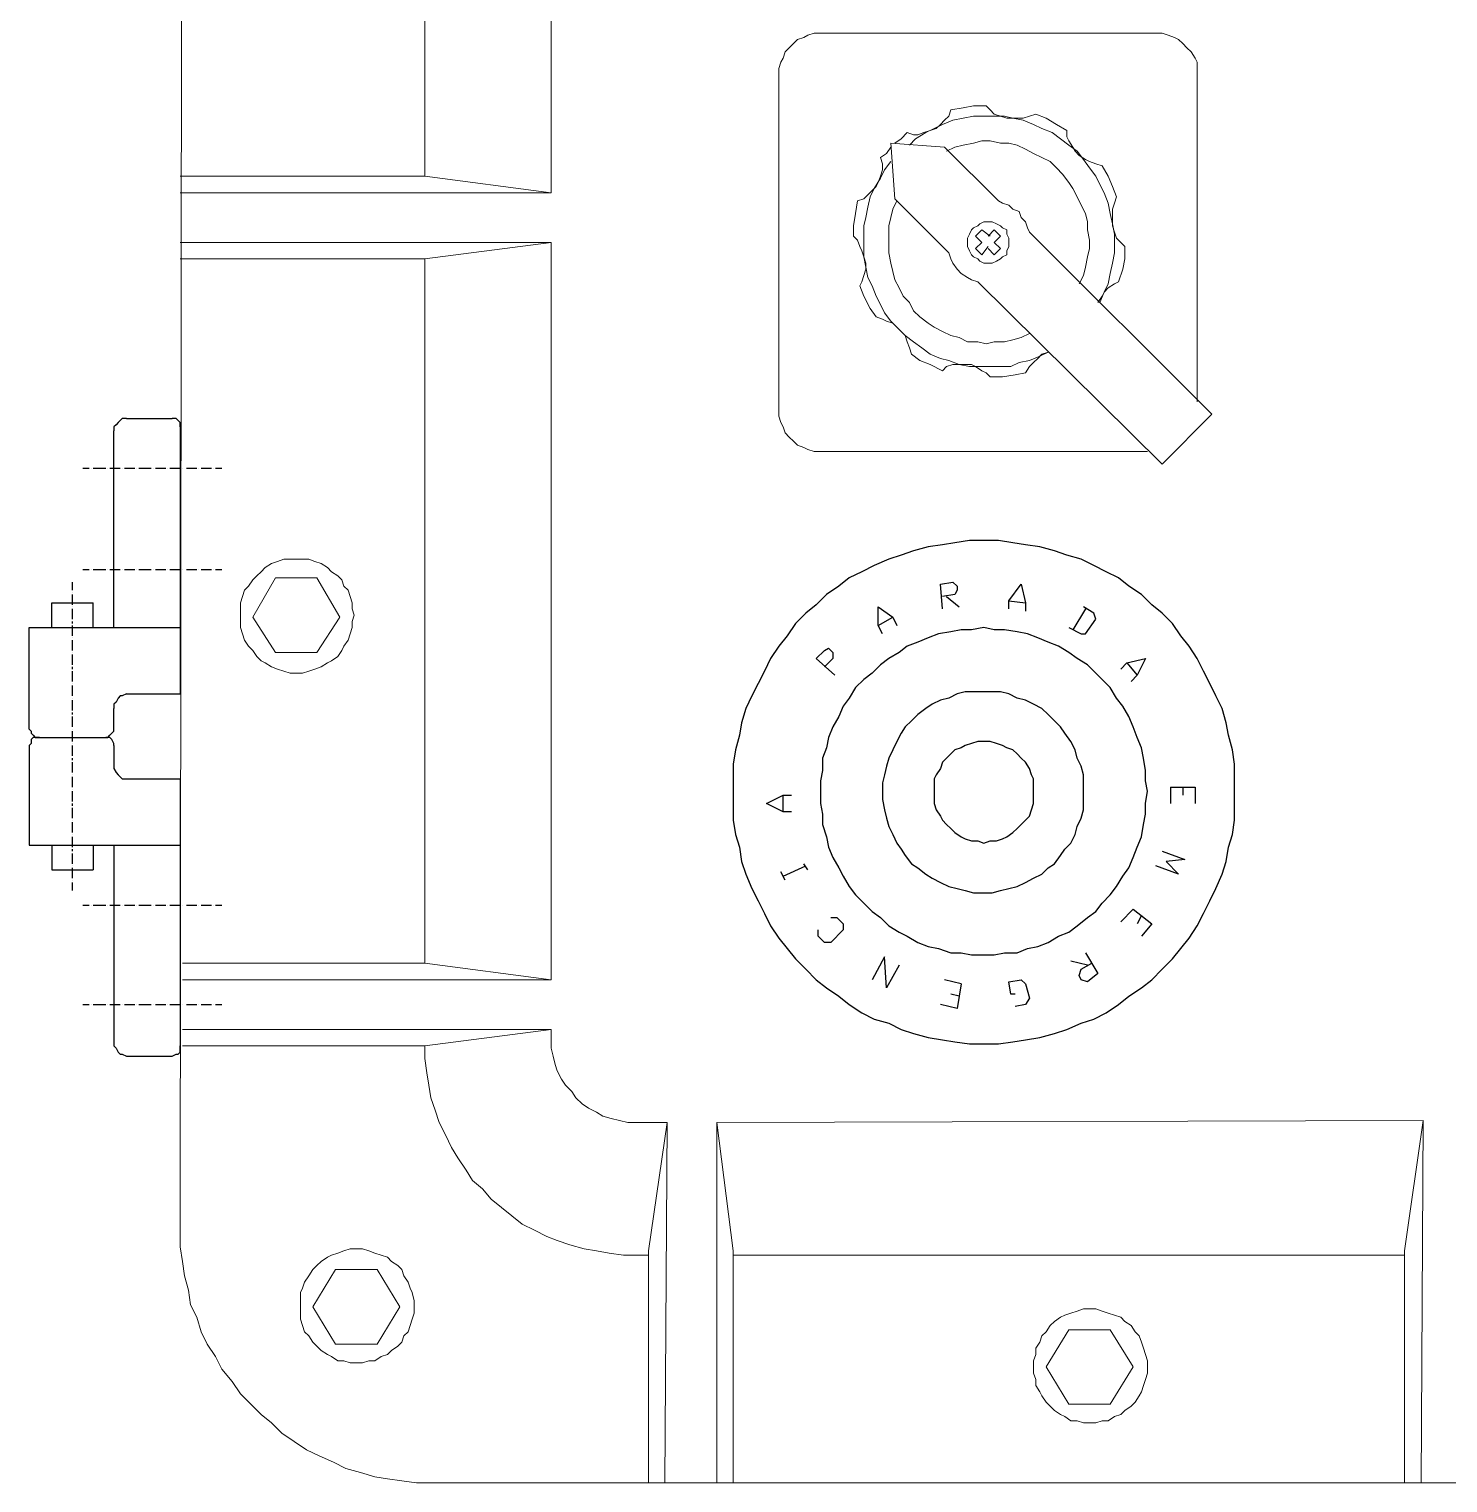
# Model space of a CAD drawing. Header units: millimetres. Extents: x -72 to 2978, y -1067 to 2817.
# Drawn here: x 1877.3 to 2081.4, y 603.5 to 812.6 of the extents above; entities that cross this region are included whole.
import ezdxf

# ---------------------------------------------------------------- set-up
doc = ezdxf.new("R2010")
doc.units = ezdxf.units.MM

msp = doc.modelspace()

# ---------------------------------------------------------------- linework, layer by layer
at = {"color": 7, "linetype": 'Continuous', "lineweight": 15, "true_color": 0x000007}
for p, q in [((1899.33, 931.49), (1899.03, 639.52)), ((1952.36, 894.55), (1952.36, 789.08)), ((1934.18, 791.47), (1934.18, 891.87)), ((1991.09, 812.02), (2039.35, 812.02)), ((1985.13, 757.8), (1985.13, 806.06)), ((2045.31, 758.99), (2045.31, 806.06)), ((2008.96, 795.64), (2001.22, 796.23)), ((2001.81, 788.19), (2001.22, 796.23)), ((2008.96, 795.64), (2016.71, 787.89)), ((1934.18, 791.47), (1899.03, 791.47)), ((1934.18, 791.47), (1952.36, 789.08)), ((1952.36, 789.08), (1899.03, 789.08)), ((2009.56, 780.44), (2001.81, 788.19)), ((2021.18, 783.42), (2047.4, 757.2)), ((1952.36, 781.93), (1899.03, 781.93)), ((1934.18, 779.55), (1952.36, 781.93)), ((1952.36, 675.87), (1952.36, 781.93)), ((1934.18, 779.55), (1899.03, 779.55)), ((1934.18, 779.55), (1934.18, 678.25)), ((2040.25, 750.05), (2013.73, 776.27)), ((2047.4, 757.2), (2040.25, 750.05)), ((1991.09, 751.84), (2038.16, 751.84)), ((1909.45, 728.01), (1912.73, 733.67)), ((1912.73, 733.67), (1918.69, 733.67)), ((1918.69, 733.67), (1921.97, 728.01)), ((1912.73, 722.94), (1909.45, 728.01)), ((1921.97, 728.01), (1918.69, 722.94)), ((1918.69, 722.94), (1912.73, 722.94)), ((1934.18, 678.25), (1899.33, 678.25)), ((1934.18, 678.25), (1952.36, 675.87)), ((1952.36, 675.87), (1899.33, 675.87)), ((1952.36, 668.72), (1899.33, 668.72)), ((1934.18, 666.34), (1952.36, 668.72)), ((1952.36, 667.23), (1952.36, 668.72)), ((1934.18, 666.34), (1899.33, 666.34)), ((1969.04, 655.31), (1964.57, 655.31)), ((1966.36, 636.84), (1969.04, 655.31)), ((1969.04, 655.31), (1968.74, 603.47)), ((2077.78, 655.61), (1976.19, 655.31)), ((1976.19, 603.47), (1976.19, 655.31)), ((1978.57, 636.84), (1976.19, 655.31)), ((2075.1, 636.84), (2077.78, 655.61)), ((2077.78, 655.61), (2077.49, 603.47)), ((1966.36, 603.47), (1966.36, 636.84)), ((1978.57, 603.47), (1978.57, 636.84)), ((2075.1, 636.25), (1978.57, 636.25)), ((2075.1, 603.47), (2075.1, 636.84)), ((1918.09, 628.8), (1921.37, 634.16)), ((1921.37, 634.16), (1927.33, 634.16)), ((1927.33, 634.16), (1930.61, 628.8)), ((1921.37, 623.43), (1918.09, 628.8)), ((1930.61, 628.8), (1927.33, 623.43)), ((2023.56, 620.16), (2026.84, 625.52)), ((2026.84, 625.52), (2032.8, 625.52)), ((2032.8, 625.52), (2036.07, 620.16)), ((1927.33, 623.43), (1921.37, 623.43)), ((2026.84, 614.79), (2023.56, 620.16)), ((2036.07, 620.16), (2032.8, 614.79)), ((2032.8, 614.79), (2026.84, 614.79)), ((2227.05, 603.47), (1935.08, 603.47))]:
    msp.add_line(p, q, dxfattribs=at)
at = {"color": 7, "linetype": 'Continuous', "lineweight": 25, "true_color": 0x000007}
for p, q in [((1891.28, 756.61), (1897.84, 756.61)), ((1899.03, 755.42), (1899.03, 716.98)), ((1889.49, 726.52), (1889.49, 754.82)), ((1885.02, 749.46), (1885.92, 749.46)), ((1886.22, 749.46), (1886.22, 749.46)), ((1886.51, 749.46), (1888.3, 749.46)), ((1888.6, 749.46), (1888.6, 749.46)), ((1888.9, 749.46), (1890.39, 749.46)), ((1890.69, 749.46), (1890.69, 749.46)), ((1890.98, 749.46), (1892.47, 749.46)), ((1892.77, 749.46), (1892.77, 749.46)), ((1893.07, 749.46), (1894.86, 749.46)), ((1895.15, 749.46), (1895.15, 749.46)), ((1895.45, 749.46), (1896.94, 749.46)), ((1897.24, 749.46), (1897.24, 749.46)), ((1897.54, 749.46), (1899.03, 749.46)), ((1899.33, 749.46), (1899.33, 749.46)), ((1899.92, 749.46), (1901.41, 749.46)), ((1901.71, 749.46), (1901.71, 749.46)), ((1902.01, 749.46), (1903.5, 749.46)), ((1903.79, 749.46), (1903.79, 749.46)), ((1904.09, 749.46), (1904.99, 749.46)), ((1885.02, 734.86), (1885.92, 734.86)), ((1886.22, 734.86), (1886.22, 734.86)), ((1886.51, 734.86), (1888.3, 734.86)), ((1888.6, 734.86), (1888.6, 734.86)), ((1888.9, 734.86), (1890.39, 734.86)), ((1890.69, 734.86), (1890.69, 734.86)), ((1890.98, 734.86), (1892.47, 734.86)), ((1892.77, 734.86), (1892.77, 734.86)), ((1893.07, 734.86), (1894.86, 734.86)), ((1895.15, 734.86), (1895.15, 734.86)), ((1895.45, 734.86), (1896.94, 734.86)), ((1897.24, 734.86), (1897.24, 734.86)), ((1897.54, 734.86), (1899.03, 734.86)), ((1899.33, 734.86), (1899.33, 734.86)), ((1899.92, 734.86), (1901.41, 734.86)), ((1901.71, 734.86), (1901.71, 734.86)), ((1902.01, 734.86), (1903.5, 734.86)), ((1903.79, 734.86), (1903.79, 734.86)), ((1904.09, 734.86), (1904.99, 734.86)), ((1883.54, 731.88), (1883.54, 733.07)), ((1880.56, 730.09), (1886.51, 730.09)), ((1880.56, 726.52), (1880.56, 730.09)), ((1883.54, 731.58), (1883.54, 731.58)), ((1883.54, 729.8), (1883.54, 731.28)), ((1886.51, 726.52), (1886.51, 730.09)), ((2009.26, 730.99), (2011.05, 729.5)), ((2018.2, 730.39), (2020.58, 730.09)), ((1883.54, 729.5), (1883.54, 729.5)), ((1883.54, 727.71), (1883.54, 729.2)), ((1999.43, 726.82), (2001.51, 728.01)), ((2029.22, 729.2), (2027.43, 726.22)), ((1877.28, 726.52), (1899.03, 726.52)), ((1877.28, 711.92), (1877.28, 726.52)), ((1883.54, 727.11), (1883.54, 727.41)), ((1883.54, 725.33), (1883.54, 726.82)), ((1883.54, 725.03), (1883.54, 725.03)), ((1883.54, 723.24), (1883.54, 724.73)), ((1883.54, 722.94), (1883.54, 722.94)), ((1883.54, 721.16), (1883.54, 722.64)), ((1883.54, 720.56), (1883.54, 720.86)), ((1883.54, 718.77), (1883.54, 720.26)), ((2035.18, 721.45), (2036.67, 719.67)), ((1883.54, 718.47), (1883.54, 718.47)), ((1883.54, 716.69), (1883.54, 718.18)), ((1883.54, 716.39), (1883.54, 716.39)), ((1883.54, 714.6), (1883.54, 716.09)), ((1891.28, 716.98), (1899.03, 716.98)), ((1883.54, 714), (1883.54, 714.3)), ((1883.54, 712.22), (1883.54, 713.71)), ((1889.49, 711.92), (1889.49, 714.9)), ((1883.54, 711.92), (1883.54, 711.92)), ((1883.54, 710.13), (1883.54, 711.62)), ((1877.28, 709.54), (1877.28, 695.24)), ((1878.77, 710.73), (1888.3, 710.73)), ((1883.54, 709.83), (1883.54, 709.83)), ((1883.54, 708.05), (1883.54, 709.54)), ((1889.49, 709.54), (1889.49, 706.56)), ((1883.54, 707.45), (1883.54, 707.75)), ((1883.54, 705.66), (1883.54, 707.15)), ((1883.54, 705.36), (1883.54, 705.36)), ((1883.54, 703.58), (1883.54, 705.07)), ((1883.54, 703.28), (1883.54, 703.28)), ((1883.54, 701.49), (1883.54, 702.98)), ((1891.28, 704.77), (1899.03, 704.77)), ((1899.03, 704.77), (1899.03, 666.34)), ((2041.44, 703.58), (2041.44, 701.19)), ((2043.22, 703.58), (2043.22, 702.39)), ((1883.54, 700.9), (1883.54, 701.19)), ((1985.72, 700), (1985.72, 702.39)), ((1883.54, 699.11), (1883.54, 700.6)), ((1883.54, 698.81), (1883.54, 698.81)), ((1883.54, 697.02), (1883.54, 698.51)), ((1883.54, 696.73), (1883.54, 696.73)), ((1877.28, 695.24), (1899.03, 695.24)), ((1880.56, 695.24), (1880.56, 691.66)), ((1883.54, 694.94), (1883.54, 696.43)), ((1883.54, 694.34), (1883.54, 694.64)), ((1886.51, 695.24), (1886.51, 691.66)), ((1889.49, 695.24), (1889.49, 666.93)), ((1883.54, 692.55), (1883.54, 694.04)), ((1989.3, 691.66), (1988.7, 692.55)), ((1880.56, 691.66), (1886.51, 691.66)), ((1883.54, 692.26), (1883.54, 692.26)), ((1883.54, 690.47), (1883.54, 691.96)), ((1986.02, 690.17), (1985.43, 691.36)), ((1985.72, 690.77), (1989, 692.26)), ((1883.54, 690.17), (1883.54, 690.17)), ((1883.54, 688.68), (1883.54, 689.87)), ((1885.02, 686.6), (1885.92, 686.6)), ((1886.22, 686.6), (1886.22, 686.6)), ((1886.51, 686.6), (1888.3, 686.6)), ((1888.6, 686.6), (1888.6, 686.6)), ((1888.9, 686.6), (1890.39, 686.6)), ((1890.69, 686.6), (1890.69, 686.6)), ((1890.98, 686.6), (1892.47, 686.6)), ((1892.77, 686.6), (1892.77, 686.6)), ((1893.07, 686.6), (1894.86, 686.6)), ((1895.15, 686.6), (1895.15, 686.6)), ((1895.45, 686.6), (1896.94, 686.6)), ((1897.24, 686.6), (1897.24, 686.6)), ((1897.54, 686.6), (1899.03, 686.6)), ((1899.33, 686.6), (1899.33, 686.6)), ((1899.92, 686.6), (1901.41, 686.6)), ((1901.71, 686.6), (1901.71, 686.6)), ((1902.01, 686.6), (1903.5, 686.6)), ((1903.79, 686.6), (1903.79, 686.6)), ((1904.09, 686.6), (1904.99, 686.6)), ((2036.07, 686), (2034.29, 684.21)), ((2037.27, 685.11), (2036.67, 683.91)), ((2029.52, 677.96), (2027.14, 678.55)), ((2011.35, 675.27), (2008.96, 675.87)), ((2011.05, 673.49), (2009.86, 673.78)), ((1885.02, 672.29), (1885.92, 672.29)), ((1886.22, 672.29), (1886.22, 672.29)), ((1886.51, 672.29), (1888.3, 672.29)), ((1888.6, 672.29), (1888.6, 672.29)), ((1888.9, 672.29), (1890.39, 672.29)), ((1890.69, 672.29), (1890.69, 672.29)), ((1890.98, 672.29), (1892.47, 672.29)), ((1892.77, 672.29), (1892.77, 672.29)), ((1893.07, 672.29), (1894.86, 672.29)), ((1895.15, 672.29), (1895.15, 672.29)), ((1895.45, 672.29), (1896.94, 672.29)), ((1897.24, 672.29), (1897.24, 672.29)), ((1897.54, 672.29), (1899.03, 672.29)), ((1899.33, 672.29), (1899.33, 672.29)), ((1899.92, 672.29), (1901.41, 672.29)), ((1901.71, 672.29), (1901.71, 672.29)), ((1902.01, 672.29), (1903.5, 672.29)), ((1903.79, 672.29), (1903.79, 672.29)), ((1904.09, 672.29), (1904.99, 672.29)), ((1891.28, 664.85), (1897.84, 664.85))]:
    msp.add_line(p, q, dxfattribs=at)
at = {"color": 7, "linetype": 'Continuous', "lineweight": 15, "true_color": 0x000007}
for points in [[(1991.09, 812.02), (1990.19, 812.02), (1989.3, 811.73), (1988.7, 811.43), (1987.81, 811.13), (1987.21, 810.53), (1986.62, 809.94), (1986.02, 809.34), (1985.72, 808.45), (1985.43, 807.85), (1985.13, 806.96), (1985.13, 806.06)], [(2045.31, 806.06), (2045.31, 806.96), (2045.31, 807.85), (2045.01, 808.45), (2044.42, 809.34), (2043.82, 809.94), (2043.22, 810.53), (2042.63, 811.13), (2042.03, 811.43), (2041.14, 811.73), (2040.25, 812.02), (2039.35, 812.02)], [(2014.92, 801.6), (2013.13, 801.6), (2011.64, 801.3), (2009.86, 801)], [(2014.92, 801.6), (2015.52, 801), (2016.11, 800.4), (2017.01, 800.11), (2017.9, 799.81), (2018.79, 799.81), (2019.69, 799.81), (2020.28, 799.81), (2021.18, 800.11), (2022.07, 800.4)], [(2003.6, 797.72), (2004.49, 797.42), (2005.09, 797.42), (2005.98, 797.72), (2006.88, 798.02), (2007.77, 798.32), (2008.37, 798.91), (2008.96, 799.51), (2009.56, 800.11), (2009.86, 801)], [(2031.31, 773.29), (2031.9, 774.78), (2032.5, 775.97), (2032.8, 777.46), (2033.09, 778.95), (2033.39, 780.44), (2033.39, 781.93), (2033.39, 783.12), (2033.09, 784.61), (2032.8, 786.1), (2032.5, 787.59), (2031.9, 789.08), (2031.31, 790.27), (2030.71, 791.47), (2029.82, 792.66), (2028.92, 793.85), (2028.03, 795.04), (2026.84, 795.94), (2025.65, 796.83), (2024.45, 797.72), (2022.97, 798.32), (2021.77, 798.91), (2020.28, 799.51), (2018.79, 799.81), (2017.6, 800.11), (2016.11, 800.11), (2014.62, 800.11), (2013.13, 800.11), (2011.64, 799.81), (2010.15, 799.51), (2008.66, 798.91), (2007.47, 798.32), (2006.28, 797.72), (2004.79, 796.83), (2003.9, 795.94)], [(2026.54, 798.02), (2025.05, 798.91), (2023.56, 799.81), (2022.07, 800.4)], [(2003.6, 797.72), (2002.71, 796.83), (2001.81, 796.23)], [(2026.54, 798.02), (2026.54, 797.13), (2026.84, 796.53), (2027.43, 795.64), (2027.73, 795.04), (2028.33, 794.45), (2029.22, 793.85), (2029.82, 793.55), (2030.71, 793.25), (2031.61, 792.96)], [(2001.22, 795.64), (2000.62, 794.74), (1999.73, 794.15)], [(2028.33, 775.97), (2028.92, 777.17), (2029.22, 778.36), (2029.52, 779.85), (2029.82, 781.04), (2029.82, 782.23), (2029.52, 783.72), (2029.52, 784.91), (2029.22, 786.1), (2028.63, 787.3), (2028.03, 788.49), (2027.43, 789.68), (2026.84, 790.57), (2025.94, 791.76), (2025.05, 792.66), (2024.16, 793.55), (2022.97, 794.15), (2021.77, 794.74), (2020.58, 795.34), (2019.39, 795.94), (2018.2, 796.23), (2017.01, 796.23), (2015.52, 796.53), (2014.33, 796.53), (2013.13, 796.23), (2011.64, 795.94), (2010.45, 795.64), (2009.26, 795.04)], [(1996.45, 787.89), (1997.34, 788.19), (1997.94, 788.78), (1998.54, 789.38), (1999.13, 789.98), (1999.43, 790.57), (1999.73, 791.47), (2000.02, 792.36), (2000.02, 793.25), (1999.73, 794.15)], [(2001.22, 793.55), (2000.32, 792.36), (1999.73, 791.17), (1998.83, 789.68), (1998.24, 788.49), (1997.94, 787), (1997.64, 785.51), (1997.34, 784.32), (1997.34, 782.83), (1997.34, 781.34), (1997.34, 779.85), (1997.64, 778.36), (1997.94, 776.87), (1998.54, 775.68), (1999.13, 774.19), (1999.73, 772.99), (2000.32, 771.8), (2001.22, 770.61), (2002.41, 769.42), (2003.3, 768.53), (2004.49, 767.63), (2005.69, 766.74), (2006.88, 765.84), (2008.37, 765.25), (2009.56, 764.95), (2011.05, 764.35), (2012.54, 764.06), (2014.03, 764.06), (2015.52, 764.06), (2017.01, 764.06), (2018.5, 764.06), (2019.69, 764.65), (2021.18, 764.95), (2022.67, 765.55), (2023.86, 766.14)], [(2033.69, 788.49), (2033.09, 789.98), (2032.5, 791.47), (2031.61, 792.96)], [(2033.69, 788.49), (2033.39, 787.59), (2033.09, 786.7), (2033.09, 786.1), (2033.09, 785.21), (2033.09, 784.32), (2033.39, 783.42), (2033.69, 782.53), (2034.29, 781.93), (2034.88, 781.34)], [(1996.45, 787.89), (1996.15, 786.1), (1995.85, 784.32), (1995.85, 782.83)], [(2002.11, 787.89), (2001.51, 786.7), (2001.22, 785.51), (2000.92, 784.32), (2000.92, 782.83), (2000.92, 781.63), (2000.92, 780.44), (2001.22, 778.95), (2001.51, 777.76), (2001.81, 776.57), (2002.41, 775.38), (2003, 774.19), (2003.9, 773.29), (2004.49, 772.1), (2005.39, 771.21), (2006.58, 770.31), (2007.47, 769.72), (2008.66, 769.12), (2009.86, 768.53), (2011.05, 768.23), (2012.24, 767.63), (2013.73, 767.63), (2014.92, 767.33), (2016.11, 767.63), (2017.6, 767.63), (2018.79, 767.93), (2019.99, 768.23), (2021.18, 768.82)], [(2021.18, 783.42), (2020.88, 784.02), (2020.58, 784.91), (2019.99, 785.51), (2019.69, 786.4), (2018.79, 786.7), (2018.2, 787.3), (2017.3, 787.59), (2016.71, 787.89)], [(1996.75, 775.68), (1997.05, 776.27), (1997.34, 777.17), (1997.64, 778.06), (1997.64, 778.95), (1997.34, 779.85), (1997.05, 780.74), (1996.75, 781.34), (1996.45, 782.23), (1995.85, 782.83)], [(2015.52, 782.83), (2014.33, 783.72), (2013.43, 782.83), (2014.33, 781.93)], [(2016.11, 781.93), (2017.01, 782.83), (2016.11, 783.72), (2015.22, 782.83)], [(2009.56, 780.44), (2009.86, 779.55), (2010.15, 778.95), (2010.75, 778.06), (2011.35, 777.46), (2012.24, 776.87), (2012.84, 776.57), (2013.73, 776.27)], [(2014.33, 781.93), (2013.43, 781.04), (2014.33, 780.14), (2015.22, 781.34)], [(2015.22, 781.04), (2016.11, 780.14), (2017.01, 781.04), (2016.11, 781.93)], [(2033.99, 776.27), (2034.58, 778.06), (2034.88, 779.55), (2034.88, 781.34)], [(2033.99, 776.27), (2033.39, 775.97), (2032.5, 775.38), (2031.9, 774.78), (2031.61, 774.19), (2031.01, 773.29)], [(1996.75, 775.68), (1997.34, 774.19), (1998.24, 772.4), (1999.13, 771.21)], [(2004.2, 765.84), (2003.9, 766.74), (2003.6, 767.63), (2003.3, 768.53), (2002.71, 769.12), (2002.11, 769.72), (2001.51, 770.31), (2000.62, 770.61), (2000.02, 770.91), (1999.13, 771.21)], [(2004.2, 765.84), (2005.39, 764.95), (2006.88, 764.35), (2008.66, 763.46)], [(2023.86, 766.14), (2022.97, 765.84), (2022.37, 765.25), (2021.77, 764.65), (2021.18, 764.06), (2020.58, 763.16)], [(2015.52, 762.57), (2014.92, 763.16), (2014.33, 763.46), (2013.43, 764.06), (2012.84, 764.35), (2011.94, 764.35), (2011.05, 764.35), (2010.15, 764.35), (2009.26, 764.06), (2008.66, 763.46)], [(2015.52, 762.57), (2017.3, 762.57), (2019.09, 762.87), (2020.58, 763.16)], [(1985.13, 757.8), (1985.13, 756.91), (1985.43, 756.01), (1985.72, 755.42), (1986.02, 754.52), (1986.62, 753.93), (1987.21, 753.33), (1987.81, 752.74), (1988.7, 752.44), (1989.3, 752.14), (1990.19, 751.84), (1991.09, 751.84)], [(1952.36, 667.23), (1952.36, 666.04), (1952.65, 664.85), (1952.95, 663.66), (1953.25, 662.76), (1953.85, 661.57), (1954.44, 660.68), (1955.34, 659.78), (1955.93, 658.89), (1956.83, 657.99), (1957.72, 657.4), (1958.91, 656.8), (1959.8, 656.21), (1961, 655.91), (1962.19, 655.61), (1963.38, 655.31), (1964.57, 655.31)], [(1934.18, 666.34), (1934.18, 664.55), (1934.48, 662.46), (1934.78, 660.68), (1935.08, 658.89), (1935.67, 657.1), (1936.27, 655.31), (1937.16, 653.53), (1938.06, 651.74), (1938.95, 650.25), (1940.14, 648.46), (1941.04, 646.97), (1942.52, 645.78), (1943.72, 644.29), (1945.21, 643.1), (1946.7, 641.91), (1948.19, 640.71), (1949.97, 639.82), (1951.76, 638.93), (1953.25, 638.33), (1955.04, 637.74), (1957.12, 637.14), (1958.91, 636.84), (1960.7, 636.54), (1962.78, 636.25), (1964.57, 636.25), (1966.36, 636.25)], [(1899.03, 639.52), (1899.03, 637.44), (1899.33, 635.35), (1899.62, 633.27), (1900.22, 631.18), (1900.52, 629.1), (1901.41, 627.31), (1902.01, 625.22), (1902.9, 623.43), (1904.09, 621.65), (1904.99, 619.86), (1906.48, 618.07), (1907.67, 616.28), (1909.16, 614.79), (1910.65, 613.31), (1912.14, 612.11), (1913.63, 610.62), (1915.41, 609.43), (1917.2, 608.24), (1918.99, 607.35), (1921.07, 606.45), (1922.86, 605.56), (1924.95, 604.96), (1927.03, 604.37), (1928.82, 604.07), (1930.91, 603.77), (1932.99, 603.47), (1935.08, 603.47)]]:
    msp.add_lwpolyline(points, dxfattribs=at)
for points in [[(2018.2, 781.93), (2018.2, 782.53), (2017.9, 783.12), (2017.9, 783.72), (2017.3, 784.02), (2017.01, 784.32), (2016.41, 784.61), (2015.81, 784.91), (2015.22, 784.91), (2014.62, 784.91), (2014.03, 784.61), (2013.73, 784.32), (2013.13, 784.02), (2012.84, 783.72), (2012.54, 783.12), (2012.24, 782.53), (2012.24, 781.93), (2012.24, 781.34), (2012.54, 780.74), (2012.84, 780.14), (2013.13, 779.85), (2013.73, 779.55), (2014.03, 779.25), (2014.62, 778.95), (2015.22, 778.95), (2015.81, 778.95), (2016.41, 779.25), (2017.01, 779.55), (2017.3, 779.85), (2017.9, 780.14), (2017.9, 780.74), (2018.2, 781.34)], [(1924.05, 728.31), (1923.76, 729.2), (1923.76, 730.09), (1923.46, 730.99), (1923.16, 731.88), (1922.56, 732.48), (1922.27, 733.37), (1921.67, 733.97), (1920.78, 734.56), (1920.18, 735.16), (1919.29, 735.75), (1918.39, 736.05), (1917.5, 736.35), (1916.6, 736.35), (1915.71, 736.35), (1914.82, 736.35), (1913.92, 736.35), (1913.03, 736.05), (1912.14, 735.75), (1911.24, 735.16), (1910.65, 734.56), (1910.05, 733.97), (1909.45, 733.37), (1908.86, 732.48), (1908.26, 731.88), (1907.97, 730.99), (1907.67, 730.09), (1907.67, 729.2), (1907.67, 728.31), (1907.67, 727.41), (1907.67, 726.52), (1907.97, 725.62), (1908.26, 724.73), (1908.86, 723.84), (1909.45, 723.24), (1910.05, 722.35), (1910.65, 721.75), (1911.24, 721.45), (1912.14, 720.86), (1913.03, 720.56), (1913.92, 720.26), (1914.82, 719.96), (1915.71, 719.96), (1916.6, 719.96), (1917.5, 720.26), (1918.39, 720.56), (1919.29, 720.86), (1920.18, 721.45), (1920.78, 721.75), (1921.67, 722.35), (1922.27, 723.24), (1922.56, 723.84), (1923.16, 724.73), (1923.46, 725.62), (1923.76, 726.52), (1923.76, 727.41)], [(1932.69, 628.8), (1932.69, 629.69), (1932.4, 630.88), (1932.1, 631.48), (1931.8, 632.37), (1931.2, 633.27), (1930.91, 634.16), (1930.31, 634.76), (1929.42, 635.35), (1928.82, 635.95), (1927.93, 636.25), (1927.03, 636.54), (1926.14, 636.84), (1925.24, 637.14), (1924.35, 637.14), (1923.46, 637.14), (1922.56, 636.84), (1921.67, 636.54), (1920.78, 636.25), (1920.18, 635.95), (1919.29, 635.35), (1918.69, 634.76), (1918.09, 634.16), (1917.5, 633.27), (1916.9, 632.37), (1916.6, 631.48), (1916.31, 630.88), (1916.31, 629.69), (1916.31, 628.8), (1916.31, 627.9), (1916.31, 627.01), (1916.6, 626.12), (1916.9, 625.22), (1917.5, 624.63), (1918.09, 623.73), (1918.69, 623.14), (1919.29, 622.54), (1920.18, 621.95), (1920.78, 621.65), (1921.67, 621.05), (1922.56, 621.05), (1923.46, 620.75), (1924.35, 620.75), (1925.24, 620.75), (1926.14, 621.05), (1927.03, 621.05), (1927.93, 621.65), (1928.82, 621.95), (1929.42, 622.54), (1930.31, 623.14), (1930.91, 623.73), (1931.2, 624.63), (1931.8, 625.22), (1932.1, 626.12), (1932.4, 627.01), (1932.69, 627.9)], [(2038.16, 620.16), (2038.16, 621.05), (2037.86, 621.95), (2037.56, 622.84), (2037.27, 623.73), (2036.97, 624.63), (2036.37, 625.22), (2035.78, 626.12), (2034.88, 626.71), (2034.29, 627.31), (2033.39, 627.61), (2032.5, 627.9), (2031.61, 628.2), (2030.71, 628.5), (2029.82, 628.5), (2028.92, 628.5), (2028.03, 628.2), (2027.14, 627.9), (2026.24, 627.61), (2025.65, 627.31), (2024.75, 626.71), (2024.16, 626.12), (2023.56, 625.22), (2022.97, 624.63), (2022.67, 623.73), (2022.07, 622.84), (2022.07, 621.95), (2021.77, 621.05), (2021.77, 620.16), (2021.77, 619.26), (2022.07, 618.37), (2022.07, 617.48), (2022.67, 616.58), (2022.97, 615.99), (2023.56, 615.09), (2024.16, 614.5), (2024.75, 613.9), (2025.65, 613.31), (2026.24, 613.01), (2027.14, 612.41), (2028.03, 612.41), (2028.92, 612.11), (2029.82, 612.11), (2030.71, 612.11), (2031.61, 612.41), (2032.5, 612.41), (2033.39, 613.01), (2034.29, 613.31), (2034.88, 613.9), (2035.78, 614.5), (2036.37, 615.09), (2036.97, 615.99), (2037.27, 616.58), (2037.56, 617.48), (2037.86, 618.37), (2038.16, 619.26)]]:
    msp.add_lwpolyline(points, close=True, dxfattribs=at)
at = {"color": 7, "linetype": 'Continuous', "lineweight": 25, "true_color": 0x000007}
for points in [[(1891.28, 756.61), (1890.69, 756.61), (1890.39, 756.31), (1890.09, 756.01), (1889.79, 755.71), (1889.49, 755.42), (1889.49, 754.82)], [(1899.03, 755.42), (1899.03, 755.71), (1899.03, 756.01), (1898.73, 756.31), (1898.43, 756.61), (1897.84, 756.61)], [(2008.66, 729.2), (2008.37, 732.77), (2010.15, 733.07), (2010.75, 732.48), (2010.75, 731.88), (2010.45, 731.28), (2008.66, 730.99)], [(2018.2, 729.2), (2018.2, 730.39), (2019.99, 732.77), (2020.58, 730.09), (2020.58, 728.9)], [(2000.02, 725.62), (1999.43, 726.82), (1999.43, 729.5), (2001.51, 728.01), (2002.11, 726.82)], [(2026.84, 726.52), (2028.63, 725.62), (2029.22, 725.62), (2030.71, 727.71), (2030.41, 728.6), (2028.92, 729.5)], [(1993.17, 719.67), (1990.49, 722.05), (1991.68, 723.24), (1992.28, 723.54), (1992.87, 722.94), (1992.87, 722.05), (1991.68, 720.86)], [(2034.29, 720.56), (2035.18, 721.45), (2037.86, 722.05), (2036.67, 719.67), (2035.78, 718.77)], [(1891.28, 716.98), (1890.69, 716.69), (1890.39, 716.69), (1890.09, 716.39), (1889.79, 715.79), (1889.49, 715.49), (1889.49, 714.9)], [(1877.28, 711.92), (1877.58, 711.62), (1877.58, 711.32), (1877.87, 711.03), (1878.17, 710.73), (1878.77, 710.73)], [(1888.3, 710.73), (1888.6, 710.73), (1888.9, 711.03), (1889.2, 711.32), (1889.49, 711.62), (1889.49, 711.92)], [(1878.77, 710.73), (1878.17, 710.73), (1877.87, 710.73), (1877.58, 710.43), (1877.58, 709.83), (1877.28, 709.54)], [(1889.49, 709.54), (1889.49, 709.83), (1889.2, 710.43), (1888.9, 710.73), (1888.6, 710.73), (1888.3, 710.73)], [(1889.49, 706.56), (1889.49, 706.26), (1889.79, 705.66), (1890.09, 705.36), (1890.39, 705.07), (1890.69, 704.77), (1891.28, 704.77)], [(2041.44, 703.58), (2045.01, 703.58), (2045.01, 701.19)], [(1986.92, 700), (1985.72, 700), (1983.34, 701.19), (1985.72, 702.39), (1986.92, 702.39)], [(2040.25, 694.34), (2043.52, 693.15), (2040.84, 692.85), (2042.63, 691.06), (2039.35, 692.26)], [(2036.07, 686), (2038.76, 683.91), (2037.27, 682.13)], [(1992.58, 684.81), (1993.47, 684.81), (1994.36, 683.91), (1994.36, 683.02), (1992.58, 681.23), (1991.68, 681.23), (1990.79, 682.13), (1990.79, 683.02)], [(2029.22, 679.74), (2031.01, 676.76), (2029.52, 675.57), (2028.63, 675.87), (2028.33, 676.47), (2028.63, 677.36), (2030.12, 678.25)], [(2002.41, 677.96), (2000.62, 674.68), (2000.32, 679.15), (1998.54, 675.87)], [(2019.09, 673.78), (2018.5, 673.78), (2018.2, 675.57), (2019.99, 675.87), (2020.58, 675.27), (2021.18, 673.19), (2020.58, 672.29), (2019.09, 672)], [(2011.35, 675.27), (2010.75, 671.7), (2008.37, 672.29)], [(1889.49, 666.93), (1889.49, 666.34), (1889.79, 666.04), (1890.09, 665.44), (1890.39, 665.14), (1890.69, 665.14), (1891.28, 664.85)], [(1897.84, 664.85), (1898.43, 665.14), (1898.73, 665.14), (1899.03, 665.44), (1899.03, 665.74), (1899.03, 666.34)]]:
    msp.add_lwpolyline(points, dxfattribs=at)
at = {"color": 41, "linetype": 'Continuous', "lineweight": 25, "true_color": 0xf4ee51}
msp.add_lwpolyline([(2050.67, 702.98), (2050.67, 705.07), (2050.67, 706.85), (2050.37, 708.94), (2049.78, 711.03), (2049.48, 712.81), (2048.88, 714.9), (2047.99, 716.69), (2047.1, 718.47), (2046.2, 720.26), (2045.31, 722.05), (2044.12, 723.84), (2042.93, 725.33), (2041.73, 727.11), (2040.25, 728.6), (2038.76, 729.8), (2037.27, 731.28), (2035.48, 732.48), (2033.99, 733.67), (2032.2, 734.56), (2030.41, 735.46), (2028.63, 736.35), (2026.54, 736.95), (2024.75, 737.54), (2022.67, 738.14), (2020.58, 738.43), (2018.79, 738.73), (2016.71, 739.03), (2014.62, 739.03), (2012.54, 739.03), (2010.45, 738.73), (2008.66, 738.43), (2006.58, 738.14), (2004.49, 737.54), (2002.71, 736.95), (2000.92, 736.35), (1998.83, 735.46), (1997.05, 734.56), (1995.26, 733.67), (1993.77, 732.48), (1991.98, 731.28), (1990.49, 729.8), (1989, 728.6), (1987.51, 727.11), (1986.32, 725.33), (1985.13, 723.84), (1983.94, 722.05), (1983.04, 720.26), (1982.15, 718.47), (1981.26, 716.69), (1980.36, 714.9), (1979.77, 712.81), (1979.47, 711.03), (1978.87, 708.94), (1978.57, 706.85), (1978.57, 705.07), (1978.57, 702.98), (1978.57, 700.9), (1978.57, 698.81), (1978.87, 696.73), (1979.47, 694.94), (1979.77, 692.85), (1980.36, 691.06), (1981.26, 688.98), (1982.15, 687.19), (1983.04, 685.4), (1983.94, 683.62), (1985.13, 681.83), (1986.32, 680.34), (1987.51, 678.85), (1989, 677.36), (1990.49, 675.87), (1991.98, 674.68), (1993.77, 673.49), (1995.26, 672.29), (1997.05, 671.1), (1998.83, 670.21), (2000.92, 669.61), (2002.71, 668.72), (2004.49, 668.12), (2006.58, 667.53), (2008.66, 667.23), (2010.45, 666.93), (2012.54, 666.63), (2014.62, 666.63), (2016.71, 666.63), (2018.79, 666.93), (2020.58, 667.23), (2022.67, 667.53), (2024.75, 668.12), (2026.54, 668.72), (2028.63, 669.61), (2030.41, 670.21), (2032.2, 671.1), (2033.99, 672.29), (2035.48, 673.49), (2037.27, 674.68), (2038.76, 675.87), (2040.25, 677.36), (2041.73, 678.85), (2042.93, 680.34), (2044.12, 681.83), (2045.31, 683.62), (2046.2, 685.4), (2047.1, 687.19), (2047.99, 688.98), (2048.88, 691.06), (2049.48, 692.85), (2049.78, 694.94), (2050.37, 696.73), (2050.67, 698.81), (2050.67, 700.9)], close=True, dxfattribs=at)
at = {"color": 240, "linetype": 'Continuous', "lineweight": 25, "true_color": 0xed1f24}
for points in [[(2038.16, 702.98), (2037.86, 704.47), (2037.86, 705.96), (2037.56, 707.75), (2037.27, 709.24), (2036.67, 710.73), (2036.07, 712.22), (2035.48, 713.71), (2034.58, 715.2), (2033.69, 716.39), (2032.8, 717.88), (2031.61, 719.07), (2030.71, 719.96), (2029.52, 721.16), (2028.03, 722.05), (2026.84, 722.94), (2025.35, 723.84), (2023.86, 724.43), (2022.37, 725.03), (2020.88, 725.62), (2019.39, 725.92), (2017.6, 726.22), (2016.11, 726.22), (2014.62, 726.52), (2012.84, 726.22), (2011.35, 726.22), (2009.86, 725.92), (2008.07, 725.62), (2006.58, 725.03), (2005.09, 724.43), (2003.6, 723.84), (2002.41, 722.94), (2000.92, 722.05), (1999.73, 721.16), (1998.54, 719.96), (1997.34, 719.07), (1996.15, 717.88), (1995.26, 716.39), (1994.36, 715.2), (1993.77, 713.71), (1992.87, 712.22), (1992.28, 710.73), (1991.98, 709.24), (1991.38, 707.75), (1991.38, 705.96), (1991.09, 704.47), (1991.09, 702.98), (1991.09, 701.19), (1991.38, 699.7), (1991.38, 698.21), (1991.98, 696.43), (1992.28, 694.94), (1992.87, 693.45), (1993.77, 691.96), (1994.36, 690.77), (1995.26, 689.28), (1996.15, 688.09), (1997.34, 686.89), (1998.54, 685.7), (1999.73, 684.81), (2000.92, 683.62), (2002.41, 682.72), (2003.6, 682.13), (2005.09, 681.23), (2006.58, 680.64), (2008.07, 680.34), (2009.86, 679.74), (2011.35, 679.74), (2012.84, 679.45), (2014.62, 679.45), (2016.11, 679.45), (2017.6, 679.74), (2019.39, 679.74), (2020.88, 680.34), (2022.37, 680.64), (2023.86, 681.23), (2025.35, 682.13), (2026.84, 682.72), (2028.03, 683.62), (2029.52, 684.81), (2030.71, 685.7), (2031.61, 686.89), (2032.8, 688.09), (2033.69, 689.28), (2034.58, 690.77), (2035.48, 691.96), (2036.07, 693.45), (2036.67, 694.94), (2037.27, 696.43), (2037.56, 698.21), (2037.86, 699.7), (2037.86, 701.19)], [(2028.92, 702.98), (2028.92, 704.17), (2028.92, 705.36), (2028.63, 706.56), (2028.03, 707.75), (2027.73, 708.94), (2027.14, 710.13), (2026.24, 711.32), (2025.65, 712.22), (2024.75, 713.11), (2023.86, 714), (2022.97, 714.9), (2021.77, 715.49), (2020.58, 716.09), (2019.39, 716.39), (2018.2, 716.98), (2017.01, 717.28), (2015.81, 717.28), (2014.62, 717.28), (2013.13, 717.28), (2011.94, 717.28), (2010.75, 716.98), (2009.56, 716.39), (2008.37, 716.09), (2007.18, 715.49), (2006.28, 714.9), (2005.09, 714), (2004.2, 713.11), (2003.3, 712.22), (2002.71, 711.32), (2002.11, 710.13), (2001.51, 708.94), (2000.92, 707.75), (2000.62, 706.56), (2000.32, 705.36), (2000.02, 704.17), (2000.02, 702.98), (2000.02, 701.79), (2000.32, 700.3), (2000.62, 699.11), (2000.92, 697.92), (2001.51, 696.73), (2002.11, 695.53), (2002.71, 694.64), (2003.3, 693.75), (2004.2, 692.55), (2005.09, 691.96), (2006.28, 691.06), (2007.18, 690.47), (2008.37, 689.87), (2009.56, 689.28), (2010.75, 688.98), (2011.94, 688.68), (2013.13, 688.38), (2014.62, 688.38), (2015.81, 688.38), (2017.01, 688.68), (2018.2, 688.98), (2019.39, 689.28), (2020.58, 689.87), (2021.77, 690.47), (2022.97, 691.06), (2023.86, 691.96), (2024.75, 692.55), (2025.65, 693.75), (2026.24, 694.64), (2027.14, 695.53), (2027.73, 696.73), (2028.03, 697.92), (2028.63, 699.11), (2028.92, 700.3), (2028.92, 701.79)], [(2021.77, 702.98), (2021.77, 703.88), (2021.77, 704.77), (2021.48, 705.36), (2021.18, 706.26), (2020.58, 707.15), (2019.99, 707.75), (2019.39, 708.34), (2018.79, 708.94), (2017.9, 709.24), (2017.3, 709.54), (2016.41, 709.83), (2015.52, 710.13), (2014.62, 710.13), (2013.73, 710.13), (2012.84, 709.83), (2011.94, 709.54), (2011.35, 709.24), (2010.45, 708.94), (2009.86, 708.34), (2009.26, 707.75), (2008.66, 707.15), (2008.37, 706.26), (2007.77, 705.36), (2007.47, 704.77), (2007.47, 703.88), (2007.47, 702.98), (2007.47, 702.09), (2007.47, 701.19), (2007.77, 700.3), (2008.37, 699.41), (2008.66, 698.81), (2009.26, 698.21), (2009.86, 697.62), (2010.45, 697.02), (2011.35, 696.43), (2011.94, 696.13), (2012.84, 695.83), (2013.73, 695.83), (2014.62, 695.53), (2015.52, 695.83), (2016.41, 695.83), (2017.3, 696.13), (2017.9, 696.43), (2018.79, 697.02), (2019.39, 697.62), (2019.99, 698.21), (2020.58, 698.81), (2021.18, 699.41), (2021.48, 700.3), (2021.77, 701.19), (2021.77, 702.09)]]:
    msp.add_lwpolyline(points, close=True, dxfattribs=at)

doc.saveas('drawing.dxf')
